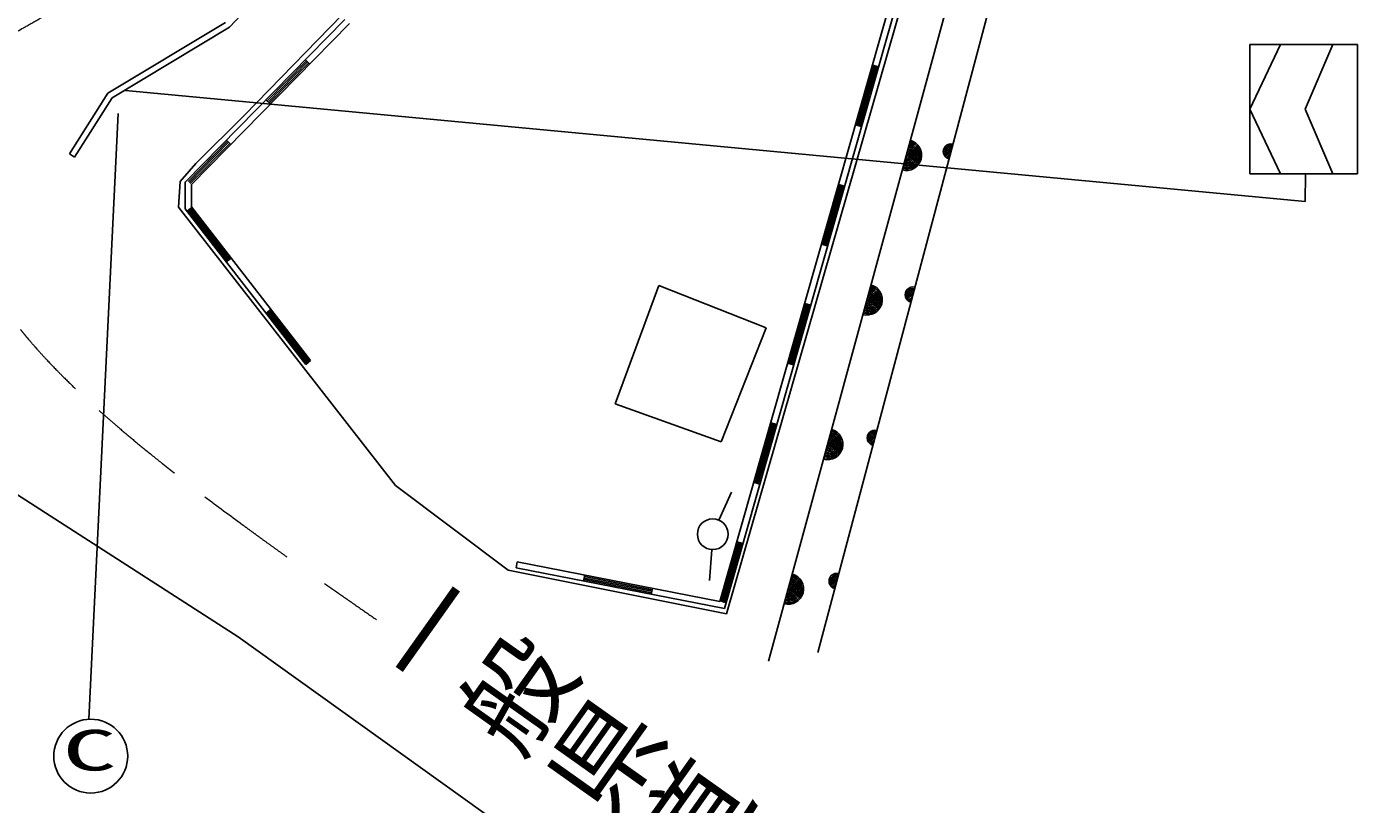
# Model space of a CAD drawing. Units: millimetres, scale not verified. Extents: x 40000 to 680000, y 20000 to 380000.
# Drawn here: x 202260 to 245500, y 249922 to 275194 of the extents above; entities that cross this region are included whole.
import ezdxf
from ezdxf.enums import TextEntityAlignment as Align

# ---------------------------------------------------------------- set-up
doc = ezdxf.new("R2010")
doc.units = ezdxf.units.MM
doc.header["$LTSCALE"] = 1000
doc.linetypes.add('CHAIN', pattern=[18.5, 12, -1.5, 3.5, -1.5])
for name, color, linetype, lineweight in [('M-BGD', 7, 'Continuous', 25), ('M-BMK', 2, 'CHAIN', 13), ('M-STR-STRC', 7, 'Continuous', 25)]:
    doc.layers.add(name, color=color, linetype=linetype, lineweight=lineweight)
doc.styles.add('@ＭＳ ゴシック', font='')
doc.styles.add('ＭＳ ゴシック', font='')
doc.styles.get('@ＭＳ ゴシック').set_extended_font_data('@MS Gothic')
doc.styles.get('ＭＳ ゴシック').set_extended_font_data('MS Gothic')

msp = doc.modelspace()

# ---------------------------------------------------------------- linework, layer by layer
at = {"layer": 'M-BGD'}
for p, q in [((235389, 282764), (227965, 254854)), ((231946, 281682), (224788, 256514)), ((232183, 281786), (224931, 256282)), ((232391, 281842), (224998, 256118)), ((213562, 280234), (208852, 275171)), ((226367, 254572), (232758, 278066)), ((212510, 275576), (209335, 272316)), ((204896, 273031), (208724, 275328)), ((208852, 275171), (205040, 272884)), ((212601, 275424), (207413, 270142)), ((212750, 275290), (207613, 270060)), ((245500, 274614), (242000, 274614)), ((242000, 274614), (242000, 270414)), ((243000, 274614), (242000, 272514)), ((244700, 274614), (243800, 272514)), ((245500, 274614), (245500, 270414)), ((211354, 274083), (210072, 272777)), ((211390, 274048), (210107, 272742)), ((211426, 274013), (210143, 272707)), ((211461, 273978), (211319, 274118)), ((229792, 273924), (229241, 271988)), ((229840, 273911), (229289, 271975)), ((229888, 273897), (229337, 271961)), ((229936, 273883), (229743, 273938)), ((203649, 271062), (204896, 273031)), ((205040, 272884), (203818, 270955)), ((243800, 269514), (205476, 273118)), ((210179, 272672), (210036, 272812)), ((242000, 272514), (243000, 270414)), ((243800, 272514), (244700, 270414)), ((209335, 272316), (207756, 270742)), ((229385, 271947), (229193, 272002)), ((208789, 271471), (207506, 270165)), ((208824, 271436), (207542, 270130)), ((208860, 271401), (207577, 270095)), ((208896, 271366), (208753, 271506)), ((203649, 271062), (203818, 270955)), ((207756, 270742), (207252, 270158)), ((245500, 270414), (242000, 270414)), ((243800, 269514), (243815, 270402)), ((207252, 270158), (207192, 269332)), ((207413, 270142), (207413, 269269)), ((207613, 270060), (207613, 269337)), ((228690, 270052), (228140, 268116)), ((228739, 270039), (228188, 268103)), ((228787, 270025), (228236, 268089)), ((228835, 270011), (228642, 270066)), ((207192, 269332), (214242, 260288)), ((207413, 269269), (211329, 264220)), ((207495, 269245), (208786, 267580)), ((207534, 269276), (208826, 267611)), ((207574, 269306), (208865, 267642)), ((207613, 269337), (211488, 264342)), ((228284, 268075), (228092, 268130)), ((208905, 267672), (208747, 267550)), ((221387, 262936), (222801, 266778)), ((222801, 266778), (226290, 265409)), ((210196, 266007), (210038, 265885)), ((210117, 265946), (211408, 264281)), ((210157, 265977), (211448, 264312)), ((227589, 266180), (227039, 264244)), ((227637, 266167), (227087, 264231)), ((227686, 266153), (227135, 264217)), ((227734, 266139), (227541, 266194)), ((210077, 265915), (211369, 264250)), ((226290, 265409), (224832, 261699)), ((211488, 264342), (211329, 264220)), ((227183, 264203), (226991, 264258)), ((224832, 261699), (221387, 262936)), ((226488, 262308), (225938, 260372)), ((226536, 262294), (225986, 260358)), ((226584, 262281), (226034, 260345)), ((226633, 262267), (226440, 262322)), ((201280, 260418), (209136, 255365)), ((226082, 260331), (225890, 260386)), ((214242, 260288), (217908, 257528)), ((224750, 259158), (225160, 260068)), ((224520, 258198), (224450, 257198)), ((225387, 258436), (224837, 256500)), ((225435, 258422), (224885, 256486)), ((225483, 258409), (224933, 256473)), ((225531, 258395), (225339, 258450)), ((218162, 257609), (218201, 257805)), ((224788, 256514), (218201, 257805)), ((217908, 257528), (224998, 256118)), ((224931, 256282), (218162, 257609)), ((220358, 257179), (220397, 257375)), ((222583, 256895), (220387, 257326)), ((222564, 256797), (220368, 257228)), ((222573, 256846), (220377, 257277)), ((222554, 256748), (222593, 256944)), ((209136, 255365), (217737, 249199))]:
    msp.add_line(p, q, dxfattribs=at)
msp.add_circle((224554, 258701), 500, dxfattribs=at)
for centre, radius, start, end in [((230840, 271017), 500, 254.7837, 74.7837), ((230840, 271017), 500, 254.7837, 74.7837), ((230840, 271017), 450, 254.7837, 74.7837), ((230840, 271017), 400, 254.7837, 74.7837), ((230840, 271017), 350, 254.7837, 74.7837), ((230840, 271017), 300, 254.7837, 74.7837), ((230840, 271017), 250, 254.7837, 74.7837), ((230840, 271017), 200, 254.7837, 74.7837), ((230840, 271017), 150, 254.7837, 74.7837), ((232296, 271135), 250, 75.1046, 255.1046), ((232296, 271135), 200, 75.1046, 255.1046), ((232296, 271135), 150, 75.1046, 255.1046), ((232296, 271135), 100, 75.1046, 255.1046), ((232296, 271135), 50, 75.1046, 255.1046), ((230840, 271017), 100, 254.7837, 74.7837), ((230840, 271017), 50, 254.7837, 74.7837), ((229562, 266319), 500, 254.7837, 74.7837), ((229562, 266319), 500, 254.7837, 74.7837), ((229562, 266319), 450, 254.7837, 74.7837), ((229562, 266319), 400, 254.7837, 74.7837), ((229562, 266319), 350, 254.7837, 74.7837), ((229562, 266319), 300, 254.7837, 74.7837), ((229562, 266319), 250, 254.7837, 74.7837), ((229562, 266319), 200, 254.7837, 74.7837), ((229562, 266319), 150, 254.7837, 74.7837), ((229562, 266319), 100, 254.7837, 74.7837), ((229562, 266319), 50, 254.7837, 74.7837), ((231058, 266483), 250, 75.1046, 255.1046), ((231058, 266483), 200, 75.1046, 255.1046), ((231058, 266483), 150, 75.1046, 255.1046), ((231058, 266483), 100, 75.1046, 255.1046), ((231058, 266483), 50, 75.1046, 255.1046), ((228284, 261620), 500, 254.7837, 74.7837), ((228284, 261620), 500, 254.7837, 74.7837), ((228284, 261620), 450, 254.7837, 74.7837), ((229821, 261831), 250, 75.1046, 255.1046), ((228284, 261620), 400, 254.7837, 74.7837), ((228284, 261620), 350, 254.7837, 74.7837), ((228284, 261620), 300, 254.7837, 74.7837), ((228284, 261620), 250, 254.7837, 74.7837), ((228284, 261620), 200, 254.7837, 74.7837), ((228284, 261620), 150, 254.7837, 74.7837), ((228284, 261620), 100, 254.7837, 74.7837), ((228284, 261620), 50, 254.7837, 74.7837), ((229821, 261831), 200, 75.1046, 255.1046), ((229821, 261831), 150, 75.1046, 255.1046), ((229821, 261831), 100, 75.1046, 255.1046), ((229821, 261831), 50, 75.1046, 255.1046), ((227006, 256921), 500, 254.7837, 74.7837), ((227006, 256921), 500, 254.7837, 74.7837), ((227006, 256921), 450, 254.7837, 74.7837), ((227006, 256921), 400, 254.7837, 74.7837), ((228583, 257179), 250, 75.1046, 255.1046), ((228583, 257179), 200, 75.1046, 255.1046), ((228583, 257179), 150, 75.1046, 255.1046), ((227006, 256921), 350, 254.7837, 74.7837), ((227006, 256921), 300, 254.7837, 74.7837), ((227006, 256921), 250, 254.7837, 74.7837), ((227006, 256921), 200, 254.7837, 74.7837), ((227006, 256921), 150, 254.7837, 74.7837), ((227006, 256921), 100, 254.7837, 74.7837), ((227006, 256921), 50, 254.7837, 74.7837), ((228583, 257179), 100, 75.1046, 255.1046), ((228583, 257179), 50, 75.1046, 255.1046)]:
    msp.add_arc(centre, radius, start, end, dxfattribs=at)
at = {"layer": 'M-BMK'}
for points, knots in [([(198937, 273454), (200019, 274007), (201101, 274559), (202159, 275156), (202320, 275246), (202479, 275338), (202639, 275430), (202798, 275522), (202957, 275615), (203115, 275709), (204065, 276271), (205005, 276862), (205871, 277542), (206915, 278362), (207853, 279311), (208809, 280242), (209739, 281147), (210686, 282035), (211516, 283023), (212165, 283797), (212742, 284632), (213320, 285467)], [0, 0, 0, 0, 1, 1, 1, 2, 2, 2, 3, 3, 3, 4, 4, 4, 5, 5, 5, 6, 6, 6, 7, 7, 7, 7]), ([(202059, 265350), (202081, 265324), (202103, 265297), (202124, 265270), (202146, 265243), (202168, 265217), (202190, 265190), (202212, 265163), (202234, 265136), (202256, 265110), (202262, 265103), (202269, 265095), (202275, 265088), (202281, 265080), (202288, 265073), (202294, 265066), (202300, 265058), (202307, 265051), (202313, 265043), (202376, 264969), (202440, 264896), (202504, 264823), (202515, 264811), (202525, 264798), (202536, 264786), (202547, 264774), (202557, 264762), (202568, 264749), (202579, 264737), (202589, 264725), (202600, 264713), (202730, 264562), (202867, 264417), (203004, 264273), (203141, 264129), (203279, 263985), (203420, 263845), (203561, 263704), (203704, 263565), (203847, 263427)], [0, 0, 0, 0, 1, 1, 1, 2, 2, 2, 3, 3, 3, 4, 4, 4, 5, 5, 5, 6, 6, 6, 7, 7, 7, 8, 8, 8, 9, 9, 9, 10, 10, 10, 11, 11, 11, 12, 12, 12, 13, 13, 13, 13]), ([(204613, 262724), (204679, 262665), (204746, 262606), (204812, 262548), (204879, 262489), (204946, 262431), (205013, 262373), (205080, 262315), (205147, 262257), (205214, 262199), (205495, 261957), (205779, 261720), (206066, 261486), (206257, 261329), (206448, 261173), (206641, 261019), (206673, 260993), (206706, 260968), (206738, 260942), (206770, 260917), (206802, 260891), (206834, 260865), (206866, 260840), (206899, 260814), (206931, 260788), (206946, 260776), (206961, 260765), (206976, 260753), (206990, 260741), (207005, 260730), (207020, 260718), (207035, 260706), (207050, 260694), (207065, 260683)], [0, 0, 0, 0, 1, 1, 1, 2, 2, 2, 3, 3, 3, 4, 4, 4, 5, 5, 5, 6, 6, 6, 7, 7, 7, 8, 8, 8, 9, 9, 9, 10, 10, 10, 11, 11, 11, 11]), ([(208050, 259920), (208457, 259616), (208865, 259312), (209273, 259010), (209341, 258960), (209410, 258909), (209478, 258859), (209546, 258809), (209615, 258759), (209683, 258709), (209751, 258659), (209820, 258609), (209888, 258559), (209979, 258493), (210071, 258427), (210162, 258361), (210254, 258295), (210346, 258229), (210437, 258163), (210529, 258097), (210621, 258032), (210713, 257966)], [0, 0, 0, 0, 1, 1, 1, 2, 2, 2, 3, 3, 3, 4, 4, 4, 5, 5, 5, 6, 6, 6, 7, 7, 7, 7]), ([(211938, 257101), (212126, 256970), (212313, 256839), (212501, 256708), (212688, 256577), (212876, 256446), (213063, 256315), (213251, 256184), (213439, 256054), (213626, 255923)], [0, 0, 0, 0, 1, 1, 1, 2, 2, 2, 3, 3, 3, 3])]:
    msp.add_open_spline(points, degree=3, knots=knots, dxfattribs=at)
at = {"layer": 'M-STR-STRC'}
msp.add_line((204284, 252688), (205237, 272370), dxfattribs=at)
msp.add_circle((204343, 251489), 1200, dxfattribs=at)

# ---------------------------------------------------------------- texts
at = {"layer": 'M-BGD', "style": '@ＭＳ ゴシック'}
msp.add_text('一般県道田万川須佐線', height=2566, rotation=324.625, dxfattribs=at).set_placement((212678, 254890), align=Align.BOTTOM_LEFT)
at = {"layer": 'M-STR-STRC', "style": 'ＭＳ ゴシック', "width": 1.95}
msp.add_text('C', height=1320, dxfattribs=at).set_placement((203425, 250626), align=Align.BOTTOM_LEFT)

doc.saveas('drawing.dxf')
